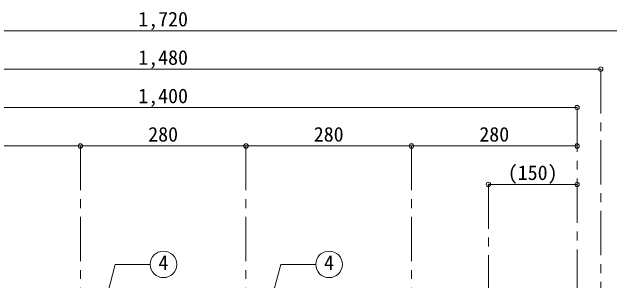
# Model space of a CAD drawing. Units: millimetres at full size, sheet at 1:15. Extents: x -3151 to 2924, y -2106 to 2109.
# Drawn here: x -1939 to -929, y -410 to 44 of the extents above; entities that cross this region are included whole.
import ezdxf
from ezdxf.enums import TextEntityAlignment as Align

# ---------------------------------------------------------------- set-up
doc = ezdxf.new("R2010")
doc.units = ezdxf.units.MM
doc.header["$LTSCALE"] = 15
doc.header["$PDMODE"] = 32
doc.header["$PDSIZE"] = 7.5
doc.linetypes.add('CHAIN1', pattern=[8, 5, -1, 1, -1])
doc.layers.add('0-0____1', color=7, linetype='Continuous', lineweight=9)
doc.styles.add('ＭＳ ゴシック', font='')
doc.styles.get('ＭＳ ゴシック').set_extended_font_data('MS Gothic')

msp = doc.modelspace()

# ---------------------------------------------------------------- linework, layer by layer
at = {"layer": '0-0____1', "color": 4}
for p, q in [((-2543.4, 11.67), (-823.4, 11.67)), ((-943.4, -53.33), (-2423.4, -53.33)), ((-2383.4, -118.33), (-983.4, -118.33)), ((-1823.4, -183.33), (-2103.4, -183.33)), ((-1543.4, -183.33), (-1823.4, -183.33)), ((-1263.4, -183.33), (-1543.4, -183.33)), ((-983.4, -183.33), (-1263.4, -183.33)), ((-1133.4, -248.33), (-983.4, -248.33))]:
    msp.add_line(p, q, dxfattribs=at)
at = {"layer": '0-0____1', "color": 4, "linetype": 'CHAIN1'}
for p, q in [((-943.4, -53.33), (-943.4, -563.33)), ((-983.4, -118.33), (-983.4, -578.33)), ((-1823.4, -183.33), (-1823.4, -528.33)), ((-1543.4, -183.33), (-1543.4, -528.33)), ((-1263.4, -183.33), (-1263.4, -528.33)), ((-1133.4, -248.33), (-1133.4, -922.33))]:
    msp.add_line(p, q, dxfattribs=at)
at = {"layer": '0-0____1', "lineweight": 18}
for p, q in [((-1808.96, -550.17), (-1764.36, -383.69)), ((-1764.36, -383.69), (-1705.41, -383.69)), ((-1528.96, -550.17), (-1484.36, -383.69)), ((-1484.36, -383.69), (-1425.41, -383.69))]:
    msp.add_line(p, q, dxfattribs=at)
for centre in [(-1682.91, -383.69), (-1402.91, -383.69)]:
    msp.add_circle(centre, 22.5, dxfattribs=at)
at = {"layer": '0-0____1', "color": 1}
for p in [(-943.4, -53.33), (-983.4, -118.33), (-1823.4, -183.33), (-1543.4, -183.33), (-1263.4, -183.33), (-983.4, -183.33), (-1133.4, -248.33), (-983.4, -248.33)]:
    msp.add_point(p, dxfattribs=at)

# ---------------------------------------------------------------- texts
at = {"layer": '0-0____1', "style": 'ＭＳ ゴシック'}
for s, p in [('1,720', (-1725.59, 11.67)), ('1,480', (-1725.59, -53.33)), ('1,400', (-1725.59, -118.33)), ('280', (-1708.72, -183.33)), ('280', (-1428.72, -183.33)), ('280', (-1148.72, -183.33)), ('(150)', (-1100.59, -248.33)), ('4', (-1691.35, -400.56)), ('4', (-1411.35, -400.56))]:
    msp.add_text(s, height=24.74, dxfattribs=at).set_placement(p, align=Align.BOTTOM_LEFT)

doc.saveas('drawing.dxf')
